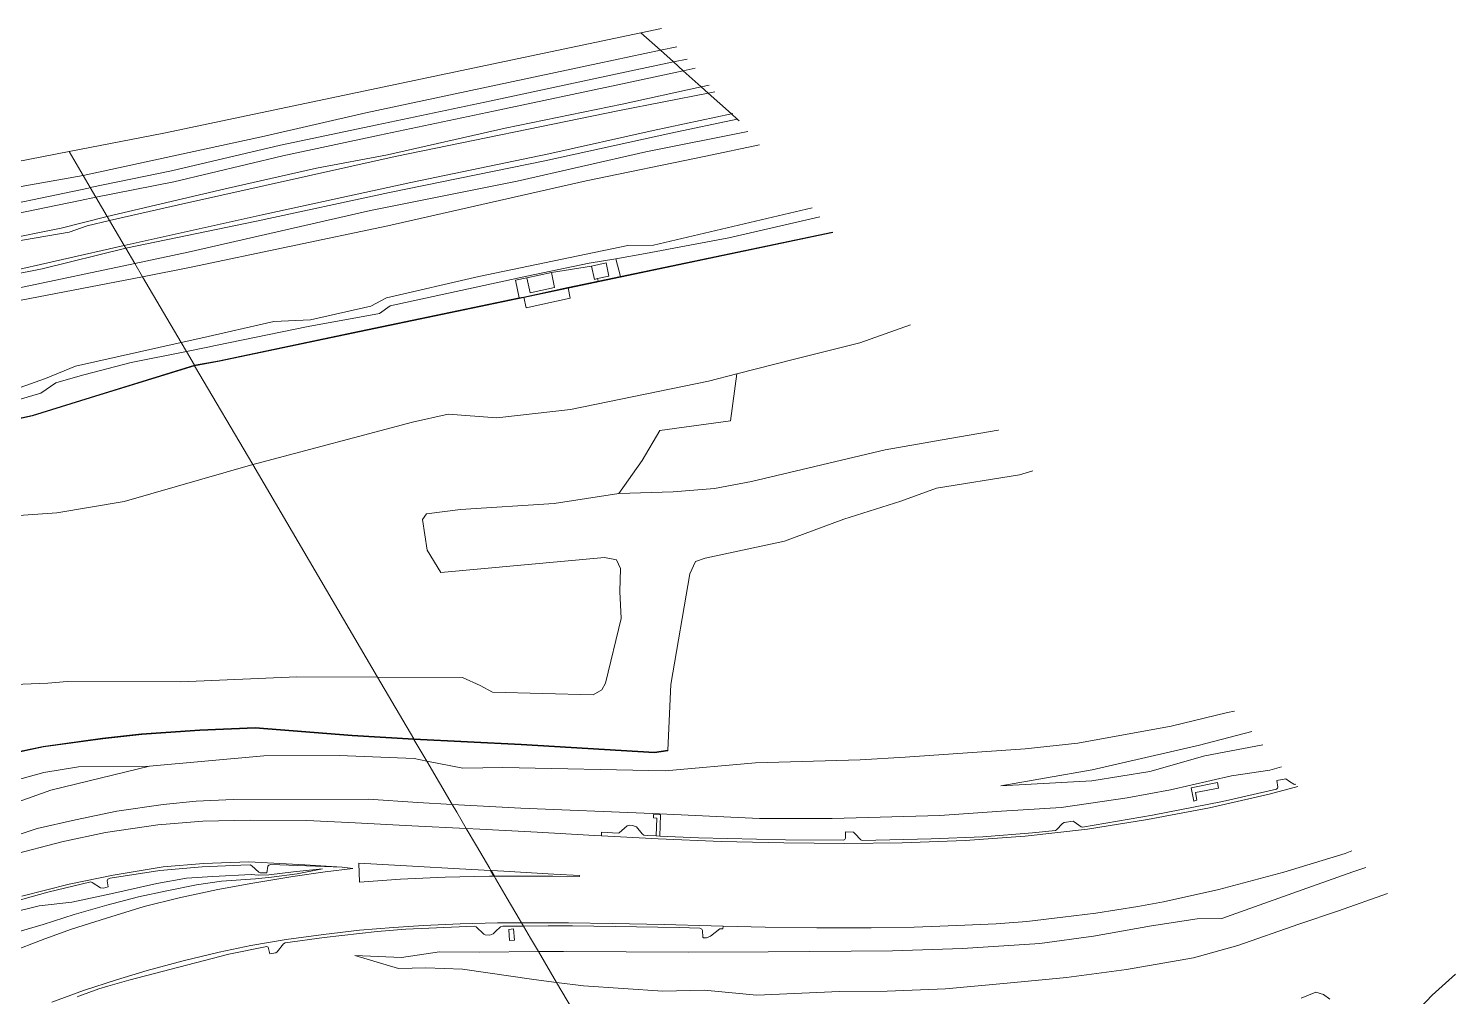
# Model space of a CAD drawing. Header units: metres. Extents: x 112942 to 118371, y 496117 to 499046.
# Drawn here: x 117875.5 to 118137.2, y 496791 to 496968.6 of the extents above; entities that cross this region are included whole.
import ezdxf

# ---------------------------------------------------------------- set-up
doc = ezdxf.new("R2010")
doc.units = ezdxf.units.M
doc.layers.add('B-WE-OG-TOPOKAART-G', color=253, linetype='Continuous', lineweight=18)

msp = doc.modelspace()

# ---------------------------------------------------------------- linework, layer by layer
at = {"layer": 'B-WE-OG-TOPOKAART-G'}
for points, elevation in [([(117979.885, 496922.689), (117979.288, 496922.561), (117978.763, 496925.012), (117981.424, 496925.581), (117981.948, 496923.13), (117979.885, 496922.689)], -1.082), ([(117966.926, 496922.832), (117971.402, 496923.807), (117971.995, 496921.084), (117967.519, 496920.109), (117966.926, 496922.832)], -1.047)]:
    msp.add_lwpolyline(points, close=True, dxfattribs=dict(at, elevation=elevation))
for points in [[(117987.824, 496967.771, -1.13), (117991.617, 496968.569, -1.133)], [(117885.551, 496941.587, -1.115), (117882.97, 496945.987, -1.081), (117900.338, 496949.358, -1.067), (117987.824, 496967.771, -1.13), (117991.393, 496964.573, -1.23), (117979.93, 496962.144, -1.246), (117937.395, 496953.115, -1.202), (117918.809, 496948.82, -1.243), (117885.551, 496941.587, -1.115)], [(117994.43, 496965.216, -1.226), (117991.393, 496964.573, -1.23), (117987.824, 496967.771, -1.13)], [(117885.551, 496941.587, -1.115), (117918.809, 496948.82, -1.243), (117937.395, 496953.115, -1.202), (117979.93, 496962.144, -1.246), (117991.393, 496964.573, -1.23), (117993.771, 496962.441, -1.232), (117984.003, 496960.368, -1.22), (117960.386, 496955.311, -1.24), (117939.479, 496950.92, -1.253), (117921.749, 496947.17, -1.21), (117901.724, 496942.458, -1.18), (117886.841, 496939.386, -1.19), (117885.551, 496941.587, -1.115)], [(117991.393, 496964.573, -1.23), (117994.43, 496965.216, -1.226)], [(117996.308, 496962.979, -1.235), (117993.771, 496962.441, -1.232), (117991.393, 496964.573, -1.23)], [(117886.841, 496939.386, -1.19), (117901.724, 496942.458, -1.18), (117921.749, 496947.17, -1.21), (117939.479, 496950.92, -1.253), (117960.386, 496955.311, -1.24), (117984.003, 496960.368, -1.22), (117993.771, 496962.441, -1.232), (117995.589, 496960.812, -1.234), (117984.414, 496958.441, -1.22), (117960.795, 496953.384, -1.24), (117939.885, 496948.992, -1.253), (117922.18, 496945.248, -1.21), (117902.195, 496940.467, -1.177), (117887.88, 496937.614, -1.194), (117886.841, 496939.386, -1.19)], [(117887.88, 496937.614, -1.194), (117902.195, 496940.467, -1.177), (117922.18, 496945.248, -1.21), (117939.885, 496948.992, -1.253), (117960.795, 496953.384, -1.24), (117984.414, 496958.441, -1.22), (117995.589, 496960.812, -1.234), (117998.848, 496957.891, -1.17), (117984.358, 496954.718, -1.213), (117962.93, 496950.291, -1.193), (117941.376, 496945.431, -1.202), (117928.316, 496942.976, -1.167), (117911.571, 496939.193, -1.211), (117889.964, 496934.063, -1.083), (117887.88, 496937.614, -1.194)], [(117993.771, 496962.441, -1.232), (117996.308, 496962.979, -1.235)], [(117997.743, 496961.269, -1.237), (117995.589, 496960.812, -1.234), (117993.771, 496962.441, -1.232)], [(117995.589, 496960.812, -1.234), (117997.743, 496961.269, -1.237)], [(118000.309, 496958.211, -1.166), (117998.848, 496957.891, -1.17), (117995.589, 496960.812, -1.234)], [(117998.848, 496957.891, -1.17), (118000.309, 496958.211, -1.166)], [(117889.964, 496934.063, -1.083), (117911.571, 496939.193, -1.211), (117928.316, 496942.976, -1.167), (117941.376, 496945.431, -1.202), (117962.93, 496950.291, -1.193), (117984.358, 496954.718, -1.213), (117998.848, 496957.891, -1.17), (118000.14, 496956.733, -1.37), (117983.897, 496953.529, -1.37), (117942.763, 496945.104, -1.37), (117903.027, 496936.228, -1.37), (117890.374, 496933.363, -1.341), (117889.964, 496934.063, -1.083)], [(117890.374, 496933.363, -1.341), (117903.027, 496936.228, -1.37), (117942.763, 496945.104, -1.37), (117983.897, 496953.529, -1.37), (118000.14, 496956.733, -1.37), (118004.4, 496952.915, -1.371), (117990.045, 496949.862, -1.371), (117970.912, 496945.574, -1.371), (117945.612, 496940.334, -1.371), (117918.379, 496934.422, -1.371), (117893.081, 496928.746, -1.446), (117890.374, 496933.363, -1.341)], [(118001.349, 496956.971, -1.37), (118000.14, 496956.733, -1.37), (117998.848, 496957.891, -1.17)], [(118000.14, 496956.733, -1.37), (118001.349, 496956.971, -1.37)], [(118004.699, 496952.979, -1.371), (118004.4, 496952.915, -1.371), (118000.14, 496956.733, -1.37)], [(118005.495, 496951.933, -1.053), (117993.3, 496949.356, -1.199), (117970.186, 496944.294, -1.103), (117941.696, 496938.493, -1.085), (117917.345, 496933.246, -1.097), (117893.355, 496928.278, -1.01), (117893.081, 496928.746, -1.446), (117918.379, 496934.422, -1.371), (117945.612, 496940.334, -1.371), (117970.912, 496945.574, -1.371), (117990.045, 496949.862, -1.371), (118004.4, 496952.915, -1.371), (118005.495, 496951.933, -1.053)], [(118005.564, 496951.948, -1.052), (118005.495, 496951.933, -1.053), (118004.4, 496952.915, -1.371), (118004.699, 496952.979, -1.371)], [(117893.355, 496928.278, -1.01), (117917.345, 496933.246, -1.097), (117941.696, 496938.493, -1.085), (117970.186, 496944.294, -1.103), (117993.3, 496949.356, -1.199), (118005.495, 496951.933, -1.053), (118005.824, 496951.639, -1.073)], [(118005.495, 496951.933, -1.053), (118005.564, 496951.948, -1.052)], [(118005.824, 496951.639, -1.073), (118005.495, 496951.933, -1.053)], [(118007.443, 496949.709, -1.203), (117988.703, 496945.926, -1.267), (117965.13, 496940.582, -1.27), (117938.242, 496935.183, -1.233), (117904.81, 496927.523, -1.14), (117895.01, 496925.457, -1.16), (117893.355, 496928.278, -1.01)], [(117895.01, 496925.457, -1.16), (117904.81, 496927.523, -1.14), (117938.242, 496935.183, -1.233), (117965.13, 496940.582, -1.27), (117988.703, 496945.926, -1.267), (118007.443, 496949.709, -1.203)], [(117885.551, 496941.587, -1.115), (117868.23, 496938.573, -1.129), (117853.74, 496935.416, -1.129), (117843.561, 496932.843, -1.138), (117822.961, 496928.897, -1.077), (117810.345, 496927.2, -1.019), (117802.95, 496927.03, -1.066), (117800.955, 496925.952, -1.115), (117802.22, 496931.384, -1.34), (117819.26, 496933.622, -1.133), (117882.97, 496945.987, -1.081), (117885.551, 496941.587, -1.115)], [(118009.539, 496947.21, 0.067), (117999.694, 496945.166, 0.077), (117977.783, 496940.649, 0.117), (117941.433, 496932.4, 0.227), (117905.371, 496924.787, 0.25), (117896.419, 496923.055, 0.263), (117895.01, 496925.457, -1.16)], [(117903.515, 496910.956, 0.183), (117896.419, 496923.055, 0.263), (117905.371, 496924.787, 0.25), (117941.433, 496932.4, 0.227), (117977.783, 496940.649, 0.117), (117999.694, 496945.166, 0.077), (118009.539, 496947.21, 0.067)], [(117885.551, 496941.587, -1.115), (117886.841, 496939.386, -1.19), (117886.501, 496939.316, -1.19), (117864.173, 496934.622, -1.187)], [(117868.23, 496938.573, -1.129), (117885.551, 496941.587, -1.115)], [(117886.841, 496939.386, -1.19), (117887.88, 496937.614, -1.194), (117885.013, 496937.043, -1.197), (117868.596, 496933.67, -1.177), (117846.759, 496929.05, -1.113), (117825.687, 496924.615, -1.107), (117815.685, 496922.212, -1.033), (117809.934, 496920.686, -0.71), (117803.759, 496918.438, -0.023), (117802.837, 496922.68, 0.003), (117808.533, 496923.376, -0.737), (117815.304, 496924.389, -1.07), (117839.795, 496929.341, -1.073), (117864.173, 496934.622, -1.187), (117886.501, 496939.316, -1.19), (117886.841, 496939.386, -1.19)], [(117868.596, 496933.67, -1.177), (117885.013, 496937.043, -1.197), (117887.88, 496937.614, -1.194), (117889.964, 496934.063, -1.083), (117881.517, 496931.938, -1.051), (117870.594, 496929.77, -1.095)], [(117941.822, 496917.706, -1.017), (117939.886, 496916.282, -1.003), (117926.784, 496913.889, -0.967), (117909.82, 496910.405, -0.813), (117908.377, 496910.109, -0.867), (117904.467, 496909.332, -0.893), (117903.515, 496910.956, 0.183), (117907.115, 496911.752, 0.19), (117920.492, 496914.821, 0.153), (117927.21, 496915.152, -0.01), (117938.297, 496917.651, -0.043), (117941.175, 496919.187, -0.05), (117958.107, 496923.057, -0.057), (117985.397, 496928.782, -0.087), (117990.152, 496928.826, -0.153), (118019.209, 496935.686, -0.166)], [(118019.209, 496935.686, -0.166), (117990.152, 496928.826, -0.153), (117985.397, 496928.782, -0.087), (117958.107, 496923.057, -0.057), (117941.175, 496919.187, -0.05), (117938.297, 496917.651, -0.043), (117927.21, 496915.152, -0.01), (117920.492, 496914.821, 0.153), (117907.115, 496911.752, 0.19), (117903.515, 496910.956, 0.183)], [(117872.666, 496929.469, -1.341), (117882.988, 496931.216, -1.341), (117886.246, 496932.393, -1.341), (117890.374, 496933.363, -1.341), (117893.081, 496928.746, -1.446), (117870.462, 496923.662, -1.446)], [(117870.594, 496929.77, -1.095), (117881.517, 496931.938, -1.051), (117889.964, 496934.063, -1.083)], [(117889.964, 496934.063, -1.083), (117890.374, 496933.363, -1.341), (117886.246, 496932.393, -1.341), (117882.988, 496931.216, -1.341), (117872.666, 496929.469, -1.341)], [(118020.613, 496934.013, -0.968), (118003.958, 496930.194, -0.897), (117988.66, 496927.293, -0.95), (117983.202, 496926.357, -0.925), (117978.353, 496925.525, -0.903), (117966.907, 496923.169, -1.01), (117941.822, 496917.706, -1.017)], [(117984.062, 496923.089, -1.219), (117983.202, 496926.357, -0.925), (117988.66, 496927.293, -0.95), (118003.958, 496930.194, -0.897), (118020.613, 496934.013, -0.968)], [(117905.967, 496906.809, -1.093), (117910.49, 496907.642, -1.107), (117936.217, 496913.034, -1.114), (117965.512, 496919.147, -1.131), (117966.354, 496919.323, -1.132), (117974.442, 496921.072, -1.103), (117979.963, 496922.229, -1.149), (117984.062, 496923.089, -1.219), (118022.944, 496931.235, -1.249)], [(118023.017, 496931.148, -1.337), (117984.083, 496922.99, -1.337), (117974.462, 496920.974, -1.337), (117966.375, 496919.225, -1.337), (117936.238, 496912.936, -1.337), (117910.51, 496907.544, -1.337), (117905.983, 496906.711, -1.446), (117905.967, 496906.809, -1.093)], [(117905.983, 496906.711, -1.446), (117910.51, 496907.544, -1.337), (117936.238, 496912.936, -1.337), (117966.375, 496919.225, -1.337), (117974.462, 496920.974, -1.337), (117984.083, 496922.99, -1.337), (118023.017, 496931.148, -1.337)], [(118022.944, 496931.235, -1.249), (117984.062, 496923.089, -1.219)], [(117893.081, 496928.746, -1.446), (117893.355, 496928.278, -1.01), (117877.997, 496924.518, -1.01), (117859.728, 496920.895, -1.01), (117840.769, 496916.41, -0.996), (117823.823, 496912.459, -0.947), (117804.669, 496907.701, -0.883), (117798.744, 496905.861, -0.581), (117795.233, 496903.006, -0.448), (117793.002, 496900.298, -0.729), (117793.246, 496900.939, -1.446), (117795.545, 496904.149, -1.446), (117799.51, 496907.139, -1.446), (117805.058, 496908.728, -1.446), (117817.519, 496911.482, -1.446), (117832.156, 496914.873, -1.446), (117855.07, 496920.279, -1.446), (117870.462, 496923.662, -1.446), (117893.081, 496928.746, -1.446)], [(117893.355, 496928.278, -1.01), (117895.01, 496925.457, -1.16), (117873.579, 496920.938, -1.203), (117843.626, 496914.502, -1.24), (117817.401, 496908.589, -1.22), (117800.687, 496905.327, -0.628), (117795.233, 496903.006, -0.448), (117798.744, 496905.861, -0.581), (117804.669, 496907.701, -0.883), (117823.823, 496912.459, -0.947), (117840.769, 496916.41, -0.996), (117859.728, 496920.895, -1.01), (117877.997, 496924.518, -1.01), (117893.355, 496928.278, -1.01)], [(117895.01, 496925.457, -1.16), (117896.419, 496923.055, 0.263), (117869.372, 496917.823, 0.303), (117839.757, 496910.823, 0.273), (117806.703, 496904.924, 0.22), (117796.179, 496902.054, 0.243), (117795.673, 496900.134, 0.527), (117792.777, 496899.426, -0.309), (117793.002, 496900.298, -0.729), (117795.233, 496903.006, -0.448), (117800.687, 496905.327, -0.628), (117817.401, 496908.589, -1.22), (117843.626, 496914.502, -1.24), (117873.579, 496920.938, -1.203), (117895.01, 496925.457, -1.16)], [(117905.967, 496906.809, -1.093), (117904.467, 496909.332, -0.893), (117908.377, 496910.109, -0.867), (117909.82, 496910.405, -0.813), (117926.784, 496913.889, -0.967), (117939.886, 496916.282, -1.003), (117941.822, 496917.706, -1.017), (117966.907, 496923.169, -1.01), (117978.353, 496925.525, -0.903), (117983.202, 496926.357, -0.925), (117984.062, 496923.089, -1.219), (117979.963, 496922.229, -1.149), (117979.885, 496922.689, -1.082), (117981.948, 496923.13, -1.082), (117981.424, 496925.581, -1.082), (117978.763, 496925.012, -1.082), (117971.402, 496923.807, -1.047), (117966.926, 496922.832, -1.047), (117964.848, 496922.392, -1.003), (117965.512, 496919.147, -1.131), (117936.217, 496913.034, -1.114), (117910.49, 496907.642, -1.107), (117905.967, 496906.809, -1.093)], [(117965.512, 496919.147, -1.131), (117964.848, 496922.392, -1.003), (117966.926, 496922.832, -1.047), (117967.519, 496920.109, -1.047), (117971.995, 496921.084, -1.047), (117971.402, 496923.807, -1.047), (117978.763, 496925.012, -1.082), (117979.288, 496922.561, -1.082), (117979.885, 496922.689, -1.082), (117979.963, 496922.229, -1.149), (117974.442, 496921.072, -1.103), (117966.354, 496919.323, -1.132), (117965.512, 496919.147, -1.131)], [(117869.372, 496917.823, 0.303), (117896.419, 496923.055, 0.263)], [(117896.419, 496923.055, 0.263), (117903.515, 496910.956, 0.183), (117884.112, 496906.666, 0.143), (117878.621, 496904.369, 0.127), (117873.983, 496902.714, 0.137)], [(117974.452, 496921.023, -1.041), (117974.871, 496919.084, -1.041), (117966.785, 496917.335, -1.041), (117966.365, 496919.274, -1.047), (117974.452, 496921.023, -1.041)], [(118037.232, 496914.208, -1.428), (118027.971, 496910.913, -1.43), (118016.23, 496907.965, -1.43), (118005.382, 496905.228, -1.435), (118000.184, 496903.916, -1.437), (117974.876, 496898.707, -1.443), (117961.398, 496897.133, -1.443), (117952.472, 496897.846, -1.443), (117945.923, 496896.389, -1.13), (117917.374, 496888.806, -1.129), (117916.63, 496888.593, -1.129), (117905.983, 496906.711, -1.446)], [(118053.412, 496894.925, -1.291), (118053.313, 496894.896, -1.291), (118044.475, 496893.397, -1.291), (118032.622, 496891.295, -1.291), (118008.089, 496885.458, -1.291), (118001.29, 496884.198, -1.291), (117993.726, 496883.584, -1.291), (117983.761, 496883.286, -1.291), (117988.034, 496889.334, -1.12), (117991.27, 496894.844, -1.252), (118004.226, 496896.627, -0.976), (118005.382, 496905.228, -1.435), (118016.23, 496907.965, -1.43), (118027.971, 496910.913, -1.43), (118037.232, 496914.208, -1.428)], [(117873.983, 496902.714, 0.137), (117878.621, 496904.369, 0.127), (117884.112, 496906.666, 0.143), (117903.515, 496910.956, 0.183), (117904.467, 496909.332, -0.893)], [(117904.467, 496909.332, -0.893), (117894.341, 496907.318, -0.96), (117885.663, 496905.027, -0.872), (117884.161, 496904.63, -0.857), (117880.555, 496903.559, -0.917), (117877.781, 496901.716, -0.913), (117868.33, 496898.944, -0.863)], [(117868.33, 496898.944, -0.863), (117877.781, 496901.716, -0.913), (117880.555, 496903.559, -0.917), (117884.161, 496904.63, -0.857), (117885.663, 496905.027, -0.872), (117894.341, 496907.318, -0.96), (117904.467, 496909.332, -0.893), (117905.967, 496906.809, -1.093), (117886.826, 496900.903, -1.093), (117876.196, 496897.606, -1.093), (117868.701, 496895.977, -1.083)], [(117905.967, 496906.809, -1.093), (117905.983, 496906.711, -1.446), (117886.856, 496900.807, -1.446), (117876.222, 496897.51, -1.446), (117868.721, 496895.879, -1.446), (117846.263, 496891.508, -1.446), (117826.935, 496887.873, -1.446), (117823.016, 496887.004, -1.446), (117800.48, 496882.73, -1.446), (117795.362, 496887.666, -1.446), (117795.405, 496887.676, -0.999), (117800.512, 496882.838, -1.24), (117822.996, 496887.102, -1.117), (117826.915, 496887.971, -1.117), (117846.245, 496891.606, -1.087), (117868.701, 496895.977, -1.083), (117876.196, 496897.606, -1.093), (117886.826, 496900.903, -1.093), (117905.967, 496906.809, -1.093)], [(117868.721, 496895.879, -1.446), (117876.222, 496897.51, -1.446), (117886.856, 496900.807, -1.446), (117905.983, 496906.711, -1.446), (117916.63, 496888.593, -1.129), (117893.037, 496881.829, -1.128), (117880.693, 496879.726, -1.128), (117872.849, 496879.192, -1.128)], [(117916.63, 496888.593, -1.129), (117917.374, 496888.806, -1.129), (117945.923, 496896.389, -1.13), (117952.472, 496897.846, -1.443), (117961.398, 496897.133, -1.443), (117974.876, 496898.707, -1.443), (118000.184, 496903.916, -1.437), (118005.382, 496905.228, -1.435), (118004.226, 496896.627, -0.976), (117991.27, 496894.844, -1.252), (117988.034, 496889.334, -1.12), (117983.761, 496883.286, -1.291), (117971.933, 496881.451, -1.291), (117954.751, 496880.365, -1.291), (117948.518, 496879.54, -1.291), (117947.784, 496878.519, -1.291), (117948.614, 496872.917, -1.291), (117951.107, 496868.791, -1.291), (117981.166, 496871.518, -1.291), (117983.355, 496871.142, -1.291), (117984.078, 496869.537, -1.291), (117983.978, 496865.293, -1.291), (117984.221, 496860.376, -1.291), (117981.318, 496848.471, -1.291), (117980.676, 496847.242, -1.291), (117979.083, 496846.337, -1.291), (117960.596, 496846.825, -1.291), (117958.31, 496848.062, -1.291), (117955.109, 496849.511, -1.291), (117939.505, 496849.587, -1.291), (117916.63, 496888.593, -1.129)], [(117946.177, 496838.266, -1.291), (117939.505, 496849.587, -1.291), (117955.109, 496849.511, -1.291), (117958.31, 496848.062, -1.291), (117960.596, 496846.825, -1.291), (117979.083, 496846.337, -1.291), (117980.676, 496847.242, -1.291), (117981.318, 496848.471, -1.291), (117984.221, 496860.376, -1.291), (117983.978, 496865.293, -1.291), (117984.078, 496869.537, -1.291), (117983.355, 496871.142, -1.291), (117981.166, 496871.518, -1.291), (117951.107, 496868.791, -1.291), (117948.614, 496872.917, -1.291), (117947.784, 496878.519, -1.291), (117948.518, 496879.54, -1.291), (117954.751, 496880.365, -1.291), (117971.933, 496881.451, -1.291), (117983.761, 496883.286, -1.291), (117993.726, 496883.584, -1.291), (118001.29, 496884.198, -1.291), (118008.089, 496885.458, -1.291), (118032.622, 496891.295, -1.291), (118044.475, 496893.397, -1.291), (118053.313, 496894.896, -1.291), (118053.412, 496894.925, -1.291)], [(117916.63, 496888.593, -1.129), (117939.505, 496849.587, -1.291), (117924.74, 496849.659, -1.291), (117903.432, 496848.74, -1.291), (117882.599, 496848.816, -1.291), (117879.077, 496848.5, -1.291), (117846.758, 496847.219, -1.291)], [(117872.849, 496879.192, -1.128), (117880.693, 496879.726, -1.128), (117893.037, 496881.829, -1.128), (117916.63, 496888.593, -1.129)], [(117948.532, 496834.195, -0.339), (117946.171, 496838.166, -0.946), (117965.845, 496837.199, -0.895), (117990.323, 496835.729, -0.986), (117992.749, 496836.104, -1.073), (117992.734, 496836.203, -1.291), (117993.307, 496848.266, -1.291), (117996.807, 496868.573, -1.291), (117997.807, 496870.793, -1.291), (117999.62, 496871.393, -1.291), (118014.164, 496874.54, -1.291), (118025.007, 496878.581, -1.291), (118035.488, 496881.886, -1.291), (118041.996, 496884.236, -1.291), (118057.22, 496886.715, -1.291), (118059.687, 496887.447, -1.291)], [(118059.687, 496887.447, -1.291), (118057.22, 496886.715, -1.291), (118041.996, 496884.236, -1.291), (118035.488, 496881.886, -1.291), (118025.007, 496878.581, -1.291), (118014.164, 496874.54, -1.291), (117999.62, 496871.393, -1.291), (117997.807, 496870.793, -1.291), (117996.807, 496868.573, -1.291), (117993.307, 496848.266, -1.291), (117992.734, 496836.203, -1.291), (117990.318, 496835.829, -1.342), (117965.85, 496837.299, -1.342), (117946.177, 496838.266, -1.291)], [(117846.758, 496847.219, -1.291), (117879.077, 496848.5, -1.291), (117882.599, 496848.816, -1.291), (117903.432, 496848.74, -1.291), (117924.74, 496849.659, -1.291), (117939.505, 496849.587, -1.291)], [(117939.505, 496849.587, -1.291), (117946.177, 496838.266, -1.291), (117934.89, 496838.956, -1.291), (117917.102, 496840.362, -1.291), (117906.916, 496839.938, -1.291), (117896.264, 496839.171, -1.291), (117889.116, 496838.402, -1.291), (117878.224, 496836.903, -1.291), (117872.57, 496835.689, -1.291)], [(118096.662, 496843.382, -0.942), (118095.361, 496843.126, -0.961), (118085.061, 496840.608, -0.952), (118067.951, 496837.483, -0.952), (118058.252, 496836.425, -0.988), (118036.289, 496834.916, -1.06), (118028.032, 496834.462, -0.97), (118008.817, 496833.896, -0.898), (117992.274, 496832.426, -0.493), (117962.478, 496833.054, -0.382), (117955.158, 496832.879, -0.37), (117948.532, 496834.195, -0.339)], [(117948.532, 496834.195, -0.339), (117955.158, 496832.879, -0.37), (117962.478, 496833.054, -0.382), (117992.274, 496832.426, -0.493), (118008.817, 496833.896, -0.898), (118028.032, 496834.462, -0.97), (118036.289, 496834.916, -1.06), (118058.252, 496836.425, -0.988), (118067.951, 496837.483, -0.952), (118085.061, 496840.608, -0.952), (118095.361, 496843.126, -0.961), (118096.662, 496843.382, -0.942)], [(117872.57, 496835.689, -1.291), (117878.224, 496836.903, -1.291), (117889.116, 496838.402, -1.291), (117896.264, 496839.171, -1.291), (117906.916, 496839.938, -1.291), (117917.102, 496840.362, -1.291), (117934.89, 496838.956, -1.291), (117946.177, 496838.266, -1.291)], [(117946.171, 496838.166, -0.946), (117948.532, 496834.195, -0.339), (117946.229, 496834.653, -0.328), (117932.454, 496835.242, -0.424), (117918.681, 496835.149, -0.115), (117897.676, 496833.291, -0.073), (117884.657, 496833.16, -0.196), (117878.35, 496832.137, -0.268), (117866.773, 496828.907, -0.244)], [(117872.594, 496835.591, -0.958), (117878.242, 496836.805, -0.946), (117889.128, 496838.302, -0.946), (117896.272, 496839.071, -0.946), (117906.922, 496839.838, -0.973), (117917.1, 496840.262, -0.928), (117934.884, 496838.856, -0.964), (117946.171, 496838.166, -0.946)], [(117946.177, 496838.266, -1.291), (117946.171, 496838.166, -0.946), (117934.884, 496838.856, -0.964), (117917.1, 496840.262, -0.928), (117906.922, 496839.838, -0.973), (117896.272, 496839.071, -0.946), (117889.128, 496838.302, -0.946), (117878.242, 496836.805, -0.946), (117872.594, 496835.591, -0.958)], [(117946.171, 496838.166, -0.946), (117946.177, 496838.266, -1.291), (117965.85, 496837.299, -1.342), (117990.318, 496835.829, -1.342), (117992.734, 496836.203, -1.291), (117992.749, 496836.104, -1.073), (117990.323, 496835.729, -0.986), (117965.845, 496837.199, -0.895), (117946.171, 496838.166, -0.946)], [(118099.822, 496839.616, 0.242), (118090.248, 496837.119, 0.223), (118070.584, 496832.571, 0.258), (118053.828, 496829.64, 0.331), (118070.483, 496830.604, 0.474), (118081.138, 496832.289, 0.442), (118091.214, 496835.175, 0.459), (118101.851, 496837.198, 0.566)], [(118101.851, 496837.198, 0.566), (118091.214, 496835.175, 0.459), (118081.138, 496832.289, 0.442), (118070.483, 496830.604, 0.474), (118053.828, 496829.64, 0.331), (118070.584, 496832.571, 0.258), (118090.248, 496837.119, 0.223), (118099.822, 496839.616, 0.242)], [(117853.89, 496819.718, 0.643), (117879.639, 496828.84, 0.169), (117897.676, 496833.291, -0.073), (117918.681, 496835.149, -0.115), (117932.454, 496835.242, -0.424), (117946.229, 496834.653, -0.328), (117948.532, 496834.195, -0.339), (117953.199, 496826.238, 1.302), (117946.921, 496826.576, 1.324), (117937.79, 496827.2, 1.411), (117913.064, 496827.159, 1.723), (117906.289, 496826.822, 1.783), (117900.214, 496826.216, 1.876), (117891.685, 496825.041, 2.047), (117884.134, 496823.435, 2.158), (117877.129, 496821.813, 2.308), (117867.335, 496818.585, 2.53)], [(117866.773, 496828.907, -0.244), (117878.35, 496832.137, -0.268), (117884.657, 496833.16, -0.196), (117897.676, 496833.291, -0.073), (117879.639, 496828.84, 0.169), (117853.89, 496819.718, 0.643)], [(118105.256, 496833.139, 2.353), (118103.145, 496832.553, 2.23), (118096.109, 496831.502, 1.951), (118084.923, 496828.944, 1.81), (118076.973, 496827.468, 1.702), (118064.872, 496825.718, 1.501), (118053.91, 496825.024, 1.411), (118042.656, 496824.251, 1.354), (118022.898, 496823.653, 1.339), (118009.561, 496823.674, 1.369), (117989.923, 496824.607, 1.36), (117965.791, 496825.559, 1.258), (117953.199, 496826.238, 1.302), (117948.532, 496834.195, -0.339)], [(118107.91, 496829.977, 2.475), (118107.692, 496829.916, 2.491), (118107.514, 496829.947, 2.491), (118106.76, 496830.471, 2.356), (118106.105, 496830.917, 2.356), (118104.412, 496830.641, 2.374), (118104.622, 496829.409, 2.383), (118104.577, 496829.253, 2.383), (118104.345, 496829.075, 2.416), (118094.463, 496826.766, 2.248), (118081.619, 496824.275, 1.99), (118068.778, 496822.059, 1.798), (118068.531, 496822.116, 1.798), (118067.269, 496823.075, 1.723), (118067.06, 496823.183, 1.723), (118065.443, 496822.922, 1.723), (118065.095, 496822.742, 1.723), (118064.046, 496821.579, 1.741), (118063.859, 496821.465, 1.756), (118059.62, 496821.036, 1.681), (118050.518, 496820.327, 1.603), (118041.057, 496819.918, 1.612), (118028.403, 496819.653, 1.537), (118028.115, 496819.788, 1.51), (118027.069, 496820.937, 1.507), (118026.791, 496821.157, 1.513), (118025.356, 496821.199, 1.534), (118025.327, 496820.087, 1.54), (118025.237, 496819.844, 1.543), (118024.944, 496819.718, 1.546), (118014.318, 496819.735, 1.546), (117998.354, 496820.118, 1.492), (117991.255, 496820.446, 1.417), (117991.429, 496824.358, 1.372), (117990.105, 496824.405, 1.351), (117990.099, 496823.792, 1.405), (117990.745, 496823.735, 1.375), (117990.611, 496820.476, 1.411), (117988.993, 496820.55, 1.45), (117988.362, 496820.61, 1.438), (117988.074, 496820.849, 1.42), (117986.977, 496822.14, 1.399), (117986.294, 496822.379, 1.396), (117985.666, 496822.457, 1.399), (117985.273, 496822.297, 1.408), (117983.808, 496821.032, 1.453), (117983.616, 496821.002, 1.453), (117980.59, 496821.174, 1.453), (117980.567, 496820.471, 1.341), (117979.307, 496820.536, 1.339), (117968.804, 496821.146, 1.411), (117958.274, 496821.699, 1.408), (117955.785, 496821.828, 1.42), (117954.038, 496824.808, 0.502), (117953.199, 496826.238, 1.302), (117965.791, 496825.559, 1.258), (117989.923, 496824.607, 1.36), (118009.561, 496823.674, 1.369), (118022.898, 496823.653, 1.339), (118042.656, 496824.251, 1.354), (118053.91, 496825.024, 1.411), (118064.872, 496825.718, 1.501), (118076.973, 496827.468, 1.702), (118084.923, 496828.944, 1.81), (118096.109, 496831.502, 1.951), (118103.145, 496832.553, 2.23), (118105.256, 496833.139, 2.353)], [(118108.253, 496829.568, 2.375), (118103.021, 496828.162, 2.265), (118092.066, 496825.641, 2.071), (118080.729, 496823.468, 1.881), (118069.729, 496821.703, 1.737), (118058.3, 496820.403, 1.571), (118047.248, 496819.618, 1.521), (118035.705, 496819.205, 1.478), (118025.151, 496819.095, 1.445), (118013.997, 496819.215, 1.44), (118002.534, 496819.426, 1.402), (117990.958, 496819.931, 1.359), (117980.567, 496820.471, 1.341), (117980.59, 496821.174, 1.453), (117983.616, 496821.002, 1.453), (117983.808, 496821.032, 1.453), (117985.273, 496822.297, 1.408), (117985.666, 496822.457, 1.399), (117986.294, 496822.379, 1.396), (117986.977, 496822.14, 1.399), (117988.074, 496820.849, 1.42), (117988.362, 496820.61, 1.438), (117988.993, 496820.55, 1.45), (117990.611, 496820.476, 1.411), (117991.255, 496820.446, 1.417), (117998.354, 496820.118, 1.492), (118014.318, 496819.735, 1.546), (118024.944, 496819.718, 1.546), (118025.237, 496819.844, 1.543), (118025.327, 496820.087, 1.54), (118025.356, 496821.199, 1.534), (118026.791, 496821.157, 1.513), (118027.069, 496820.937, 1.507), (118028.115, 496819.788, 1.51), (118028.403, 496819.653, 1.537), (118041.057, 496819.918, 1.612), (118050.518, 496820.327, 1.603), (118059.62, 496821.036, 1.681), (118063.859, 496821.465, 1.756), (118064.046, 496821.579, 1.741), (118065.095, 496822.742, 1.723), (118065.443, 496822.922, 1.723), (118067.06, 496823.183, 1.723), (118067.269, 496823.075, 1.723), (118068.531, 496822.116, 1.798), (118068.778, 496822.059, 1.798), (118081.619, 496824.275, 1.99), (118094.463, 496826.766, 2.248), (118104.345, 496829.075, 2.416), (118104.577, 496829.253, 2.383), (118104.622, 496829.409, 2.383), (118104.412, 496830.641, 2.374), (118106.105, 496830.917, 2.356), (118106.76, 496830.471, 2.356), (118107.514, 496829.947, 2.491), (118107.692, 496829.916, 2.491), (118107.91, 496829.977, 2.475)], [(118089.213, 496826.871, 2.11), (118089.782, 496827.009, 2.122), (118089.519, 496828.429, 2.125), (118093.699, 496829.255, 2.035), (118093.517, 496830.27, 2.035), (118088.729, 496829.273, 2.092), (118089.213, 496826.871, 2.11)], [(118089.213, 496826.871, 2.11), (118088.729, 496829.273, 2.092), (118093.517, 496830.27, 2.035), (118093.699, 496829.255, 2.035), (118089.519, 496828.429, 2.125), (118089.782, 496827.009, 2.122), (118089.213, 496826.871, 2.11)], [(118118.191, 496817.724, 2.994), (118116.976, 496817.282, 2.973), (118105.685, 496813.843, 2.771), (118093.77, 496810.652, 2.622), (118083.644, 496808.375, 2.486), (118078.947, 496807.531, 2.399), (118071.204, 496806.288, 2.307), (118065.199, 496805.567, 2.191), (118058.584, 496804.802, 2.114), (118052.968, 496804.33, 2.05), (118045.763, 496804.021, 1.954), (118037.904, 496803.745, 1.85), (118030.015, 496803.637, 1.755), (118020.074, 496803.62, 1.657), (118010.621, 496803.72, 1.5), (118002.898, 496803.925, 1.549), (118000.703, 496803.981, 1.421), (117992.054, 496804.22, 1.334), (117982.537, 496804.399, 1.252), (117974.548, 496804.552, 1.152), (117967.797, 496804.56, 1.074), (117965.919, 496804.549, 1.056), (117965.504, 496805.257, 1.076), (117963.305, 496809.005, 1.155), (117961.153, 496812.675, 1.265), (117960.917, 496813.078, 1.271), (117960.306, 496814.12, 1.285), (117960.084, 496814.498, 1.297), (117957.644, 496818.658, 1.361), (117955.785, 496821.828, 1.42), (117958.274, 496821.699, 1.408), (117968.804, 496821.146, 1.411), (117979.307, 496820.536, 1.339), (117980.567, 496820.471, 1.341), (117990.958, 496819.931, 1.359), (118002.534, 496819.426, 1.402), (118013.997, 496819.215, 1.44), (118025.151, 496819.095, 1.445), (118035.705, 496819.205, 1.478), (118047.248, 496819.618, 1.521), (118058.3, 496820.403, 1.571), (118069.729, 496821.703, 1.737), (118080.729, 496823.468, 1.881), (118092.066, 496825.641, 2.071), (118103.021, 496828.162, 2.265), (118108.253, 496829.568, 2.375)], [(117867.335, 496818.585, 2.53), (117877.129, 496821.813, 2.308), (117884.134, 496823.435, 2.158), (117891.685, 496825.041, 2.047), (117900.214, 496826.216, 1.876), (117906.289, 496826.822, 1.783), (117913.064, 496827.159, 1.723), (117937.79, 496827.2, 1.411), (117946.921, 496826.576, 1.324), (117953.199, 496826.238, 1.302), (117954.038, 496824.808, 0.502), (117955.785, 496821.828, 1.42), (117945.816, 496822.346, 1.469), (117935.43, 496822.897, 1.537), (117926.564, 496823.283, 1.613), (117916.141, 496823.373, 1.692), (117907.508, 496823.172, 1.812), (117899.225, 496822.535, 1.953), (117889.639, 496821.113, 2.13), (117881.644, 496819.411, 2.285), (117872.255, 496816.955, 2.48)], [(117872.255, 496816.955, 2.48), (117881.644, 496819.411, 2.285), (117889.639, 496821.113, 2.13), (117899.225, 496822.535, 1.953), (117907.508, 496823.172, 1.812), (117916.141, 496823.373, 1.692), (117926.564, 496823.283, 1.613), (117935.43, 496822.897, 1.537), (117945.816, 496822.346, 1.469), (117955.785, 496821.828, 1.42), (117957.644, 496818.658, 1.361), (117960.084, 496814.498, 1.297), (117960.306, 496814.12, 1.285), (117960.917, 496813.078, 1.271), (117961.153, 496812.675, 1.265), (117963.305, 496809.005, 1.155), (117965.504, 496805.257, 1.076), (117965.919, 496804.549, 1.056), (117961.513, 496804.522, 1.015), (117954.651, 496804.364, 0.944), (117947.959, 496804.056, 0.885), (117942.453, 496803.7, 0.833), (117936.237, 496803.171, 0.766), (117929.601, 496802.399, 0.697), (117922.786, 496801.503, 0.64), (117916.281, 496800.401, 0.581), (117910.474, 496799.172, 0.529), (117903.902, 496797.558, 0.497), (117897.262, 496795.78, 0.407), (117891.627, 496794.097, 0.372), (117885.612, 496792.107, 0.343), (117879.778, 496790.002, 0.305)], [(117990.611, 496820.476, 1.411), (117990.745, 496823.735, 1.375), (117990.099, 496823.792, 1.405), (117990.105, 496824.405, 1.351), (117991.429, 496824.358, 1.372), (117991.255, 496820.446, 1.417), (117990.611, 496820.476, 1.411)], [(118120.721, 496814.709, 2.98), (118118.362, 496813.912, 2.947), (118109.053, 496810.565, 2.77), (118098.593, 496806.862, 2.674), (118094.337, 496805.332, 2.728), (118089.83, 496805.271, 2.557), (118081.452, 496803.995, 2.389), (118070.83, 496802.085, 2.17), (118060.954, 496800.747, 2.044), (118046.775, 496799.816, 1.963), (118033.929, 496799.423, 1.819), (118011.138, 496799.22, 1.429), (117996.572, 496799.177, 1.339), (117973.646, 496799.306, 1.135), (117969.02, 496799.26, 1.076), (117967.569, 496801.735, 0.298), (117966.277, 496803.938, 1.158), (117970.834, 496803.985, 1.219), (117975.281, 496803.972, 1.285), (117994.828, 496803.657, 1.459), (117998.591, 496803.548, 1.459), (117999.002, 496803.375, 1.459), (117999.092, 496803.152, 1.459), (117999.164, 496801.923, 1.459), (117999.279, 496801.754, 1.459), (117999.819, 496801.763, 1.474), (118000.547, 496802.113, 1.48), (118002.308, 496803.416, 1.516), (118002.836, 496803.428, 1.516), (118002.898, 496803.925, 1.549), (118010.621, 496803.72, 1.5), (118020.074, 496803.62, 1.657), (118030.015, 496803.637, 1.755), (118037.904, 496803.745, 1.85), (118045.763, 496804.021, 1.954), (118052.968, 496804.33, 2.05), (118058.584, 496804.802, 2.114), (118065.199, 496805.567, 2.191), (118071.204, 496806.288, 2.307), (118078.947, 496807.531, 2.399), (118083.644, 496808.375, 2.486), (118093.77, 496810.652, 2.622), (118105.685, 496813.843, 2.771), (118116.976, 496817.282, 2.973), (118118.191, 496817.724, 2.994)], [(117934.964, 496814.526, 1.249), (117929.925, 496813.893, 1.207), (117923.971, 496813.03, 1.156), (117916.662, 496811.831, 1.073), (117910.207, 496810.641, 1.039), (117903.171, 496809.092, 0.97), (117896.708, 496807.531, 0.917), (117889.813, 496805.381, 0.887), (117883.422, 496803.359, 0.83), (117878.507, 496801.602, 0.786), (117871.851, 496799.02, 0.711), (117866.228, 496796.669, 0.683), (117860.46, 496794.04, 0.632), (117854.107, 496790.995, 0.587)], [(117871.815, 496806.223, 2.398), (117877.479, 496807.651, 2.212), (117883.471, 496808.348, 2.008), (117890.599, 496809.865, 1.879), (117899.069, 496811.759, 1.75), (117904.487, 496812.747, 1.645), (117909.293, 496813.011, 1.597), (117916.355, 496813.37, 1.459), (117917.687, 496813.281, 1.429), (117919.563, 496813.347, 1.348), (117924.085, 496813.875, 1.306), (117929.416, 496814.465, 1.258), (117924.764, 496813.507, 1.18), (117920.069, 496812.91, 1.135), (117917.119, 496812.579, 1.084), (117910.933, 496812.192, 1.078), (117906.334, 496811.528, 1.024), (117900.866, 496810.376, 0.952), (117895.676, 496809.291, 0.883), (117889.871, 496807.755, 0.889), (117883.864, 496806.092, 0.835), (117878.192, 496804.219, 0.796), (117870.852, 496802.11, 0.832)], [(117870.852, 496802.11, 0.832), (117878.192, 496804.219, 0.796), (117883.864, 496806.092, 0.835), (117889.871, 496807.755, 0.889), (117895.676, 496809.291, 0.883), (117900.866, 496810.376, 0.952), (117906.334, 496811.528, 1.024), (117910.933, 496812.192, 1.078), (117917.119, 496812.579, 1.084), (117920.069, 496812.91, 1.135), (117924.764, 496813.507, 1.18), (117929.416, 496814.465, 1.258), (117924.085, 496813.875, 1.306), (117919.563, 496813.347, 1.348), (117917.687, 496813.281, 1.429), (117916.355, 496813.37, 1.459), (117909.293, 496813.011, 1.597), (117904.487, 496812.747, 1.645), (117899.069, 496811.759, 1.75), (117890.599, 496809.865, 1.879), (117883.471, 496808.348, 2.008), (117877.479, 496807.651, 2.212), (117871.815, 496806.223, 2.398)], [(117874.305, 496809.401, 2.288), (117882.995, 496811.637, 2.028), (117891.027, 496813.296, 1.815), (117900.2, 496814.821, 1.651), (117907.609, 496815.411, 1.528), (117915.945, 496815.719, 1.453), (117926.185, 496815.148, 1.33), (117933.031, 496814.768, 1.253), (117919.973, 496815.21, 1.459), (117919.599, 496815.104, 1.459), (117919.381, 496814.898, 1.465), (117919.246, 496813.701, 1.462), (117917.989, 496813.697, 1.489), (117917.757, 496813.811, 1.495), (117916.453, 496814.976, 1.516), (117916.18, 496815.149, 1.516), (117914.47, 496815.109, 1.549), (117907.342, 496814.801, 1.633), (117899.597, 496814.156, 1.747), (117890.482, 496812.716, 1.951), (117890.071, 496812.545, 1.951), (117889.949, 496812.259, 1.951), (117890.103, 496811.112, 1.948), (117889.241, 496810.898, 1.945), (117888.726, 496810.948, 1.939), (117887.216, 496811.929, 1.996), (117886.974, 496812.029, 1.99), (117879.049, 496810.141, 2.269), (117871.392, 496808.015, 2.485)], [(117871.392, 496808.015, 2.485), (117879.049, 496810.141, 2.269), (117886.974, 496812.029, 1.99), (117887.216, 496811.929, 1.996), (117888.726, 496810.948, 1.939), (117889.241, 496810.898, 1.945), (117890.103, 496811.112, 1.948), (117889.949, 496812.259, 1.951), (117890.071, 496812.545, 1.951), (117890.482, 496812.716, 1.951), (117899.597, 496814.156, 1.747), (117907.342, 496814.801, 1.633), (117914.47, 496815.109, 1.549), (117916.18, 496815.149, 1.516), (117916.453, 496814.976, 1.516), (117917.757, 496813.811, 1.495), (117917.989, 496813.697, 1.489), (117919.246, 496813.701, 1.462), (117919.381, 496814.898, 1.465), (117919.599, 496815.104, 1.459), (117919.973, 496815.21, 1.459), (117933.031, 496814.768, 1.253), (117934.964, 496814.526, 1.249)], [(117871.851, 496799.02, 0.711), (117878.507, 496801.602, 0.786), (117883.422, 496803.359, 0.83), (117889.813, 496805.381, 0.887), (117896.708, 496807.531, 0.917), (117903.171, 496809.092, 0.97), (117910.207, 496810.641, 1.039), (117916.662, 496811.831, 1.073), (117923.971, 496813.03, 1.156), (117929.925, 496813.893, 1.207), (117934.964, 496814.526, 1.249), (117933.031, 496814.768, 1.253), (117926.185, 496815.148, 1.33), (117915.945, 496815.719, 1.453), (117907.609, 496815.411, 1.528), (117900.2, 496814.821, 1.651), (117891.027, 496813.296, 1.815), (117882.995, 496811.637, 2.028), (117874.305, 496809.401, 2.288)], [(117936.108, 496815.451, 1.288), (117945.957, 496814.932, 1.282), (117954.526, 496814.439, 1.291), (117960.246, 496814.123, 1.28), (117960.859, 496813.078, 1.27), (117960.023, 496813.073, 1.274), (117951.939, 496812.899, 1.229), (117943.752, 496812.536, 1.205), (117936.214, 496811.965, 1.168), (117936.108, 496815.451, 1.288)], [(117972.337, 496793.605, 0.146), (117969.02, 496799.26, 1.076), (117973.646, 496799.306, 1.135), (117996.572, 496799.177, 1.339), (118011.138, 496799.22, 1.429), (118033.929, 496799.423, 1.819), (118046.775, 496799.816, 1.963), (118060.954, 496800.747, 2.044), (118070.83, 496802.085, 2.17), (118081.452, 496803.995, 2.389), (118089.83, 496805.271, 2.557), (118094.337, 496805.332, 2.728), (118098.593, 496806.862, 2.674), (118109.053, 496810.565, 2.77), (118118.362, 496813.912, 2.947), (118120.721, 496814.709, 2.98)], [(117960.366, 496814.116, 1.28), (117962.688, 496813.988, 1.282), (117971.866, 496813.467, 1.301), (117976.529, 496813.219, 1.323), (117976.524, 496813.023, 1.314), (117971.666, 496813.066, 1.308), (117962.677, 496813.089, 1.265), (117960.974, 496813.079, 1.27), (117960.366, 496814.116, 1.28)], [(118124.73, 496809.931, 0.332), (118115.714, 496806.763, 0.466), (118108.487, 496804.307, 0.454), (118097.253, 496800.378, 0.409), (118089.129, 496798.135, 0.223), (118076.845, 496795.971, 0.244), (118065.879, 496794.495, 0.175), (118054.974, 496793.44, 0.091), (118043.663, 496792.418, -0.019), (118033.001, 496792.005, -0.04), (118024.241, 496791.959, -0.229), (118009.06, 496791.286, -0.727), (117999.423, 496792.205, -0.346), (117991.836, 496792.006, -0.148), (117977.262, 496793, 0.04), (117972.337, 496793.605, 0.146)], [(117978.186, 496783.682, -0.823), (117972.337, 496793.605, 0.146), (117977.262, 496793, 0.04), (117991.836, 496792.006, -0.148), (117999.423, 496792.205, -0.346), (118009.06, 496791.286, -0.727), (118024.241, 496791.959, -0.229), (118033.001, 496792.005, -0.04), (118043.663, 496792.418, -0.019), (118054.974, 496793.44, 0.091), (118065.879, 496794.495, 0.175), (118076.845, 496795.971, 0.244), (118089.129, 496798.135, 0.223), (118097.253, 496800.378, 0.409), (118108.487, 496804.307, 0.454), (118115.714, 496806.763, 0.466), (118124.73, 496809.931, 0.332)], [(117879.778, 496790.002, 0.305), (117885.612, 496792.107, 0.343), (117891.627, 496794.097, 0.372), (117897.262, 496795.78, 0.407), (117903.902, 496797.558, 0.497), (117910.474, 496799.172, 0.529), (117916.281, 496800.401, 0.581), (117922.786, 496801.503, 0.64), (117929.601, 496802.399, 0.697), (117936.237, 496803.171, 0.766), (117942.453, 496803.7, 0.833), (117947.959, 496804.056, 0.885), (117954.651, 496804.364, 0.944), (117961.513, 496804.522, 1.015), (117965.919, 496804.549, 1.056), (117966.277, 496803.938, 1.158)], [(117884.434, 496790.936, 0.433), (117884.77, 496791.112, 0.43), (117888.424, 496792.408, 0.46), (117890.074, 496792.909, 0.457), (117893.932, 496794.018, 0.469), (117912.242, 496798.808, 0.628), (117919.241, 496800.207, 0.667), (117919.469, 496800.083, 0.664), (117919.77, 496798.855, 0.64), (117920.864, 496799.058, 0.655), (117921.122, 496799.245, 0.655), (117922.251, 496800.653, 0.721), (117922.558, 496800.847, 0.721), (117929.763, 496801.835, 0.763), (117939.479, 496802.975, 0.823), (117944.692, 496803.365, 0.907), (117957.329, 496803.898, 1.078), (117957.609, 496803.783, 1.069), (117959.003, 496802.466, 1.066), (117959.261, 496802.336, 1.057), (117960.134, 496802.286, 1.054), (117960.726, 496802.536, 1.054), (117961.158, 496802.956, 1.075), (117962.064, 496803.803, 1.108), (117962.475, 496803.898, 1.108), (117966.277, 496803.938, 1.158), (117967.569, 496801.735, 0.298), (117969.02, 496799.26, 1.076)], [(117966.277, 496803.938, 1.158), (117962.475, 496803.898, 1.108), (117962.064, 496803.803, 1.108), (117961.158, 496802.956, 1.075), (117960.726, 496802.536, 1.054), (117960.134, 496802.286, 1.054), (117959.261, 496802.336, 1.057), (117959.003, 496802.466, 1.066), (117957.609, 496803.783, 1.069), (117957.329, 496803.898, 1.078), (117944.692, 496803.365, 0.907), (117939.479, 496802.975, 0.823), (117929.763, 496801.835, 0.763), (117922.558, 496800.847, 0.721), (117922.251, 496800.653, 0.721), (117921.122, 496799.245, 0.655), (117920.864, 496799.058, 0.655), (117919.77, 496798.855, 0.64), (117919.469, 496800.083, 0.664), (117919.241, 496800.207, 0.667), (117912.242, 496798.808, 0.628), (117893.932, 496794.018, 0.469), (117890.074, 496792.909, 0.457), (117888.424, 496792.408, 0.46), (117884.77, 496791.112, 0.43), (117884.434, 496790.936, 0.433)], [(118002.898, 496803.925, 1.549), (118002.836, 496803.428, 1.516), (118002.308, 496803.416, 1.516), (118000.547, 496802.113, 1.48), (117999.819, 496801.763, 1.474), (117999.279, 496801.754, 1.459), (117999.164, 496801.923, 1.459), (117999.092, 496803.152, 1.459), (117999.002, 496803.375, 1.459), (117998.591, 496803.548, 1.459), (117994.828, 496803.657, 1.459), (117975.281, 496803.972, 1.285), (117970.834, 496803.985, 1.219), (117966.277, 496803.938, 1.158), (117965.919, 496804.549, 1.056), (117967.797, 496804.56, 1.074), (117974.548, 496804.552, 1.152), (117982.537, 496804.399, 1.252), (117992.054, 496804.22, 1.334), (118000.703, 496803.981, 1.421), (118002.898, 496803.925, 1.549)], [(117963.579, 496803.338, 1.174), (117963.727, 496801.285, 1.174), (117964.642, 496801.375, 1.168), (117964.476, 496803.454, 1.162), (117963.579, 496803.338, 1.174)], [(117963.579, 496803.338, 1.174), (117964.476, 496803.454, 1.162), (117964.642, 496801.375, 1.168), (117963.727, 496801.285, 1.174), (117963.579, 496803.338, 1.174)], [(117972.337, 496793.605, 0.146), (117968.195, 496794.114, 0.235), (117955.092, 496796.006, 0.475), (117948.369, 496796.306, 0.463), (117943.364, 496796.155, 0.52), (117935.338, 496798.528, 0.628), (117943.942, 496798.198, 0.781), (117950.879, 496799.187, 0.853), (117958.2, 496799.153, 0.937), (117969.02, 496799.26, 1.076), (117972.337, 496793.605, 0.146)], [(117969.02, 496799.26, 1.076), (117958.2, 496799.153, 0.937), (117950.879, 496799.187, 0.853), (117943.942, 496798.198, 0.781), (117935.338, 496798.528, 0.628), (117943.364, 496796.155, 0.52), (117948.369, 496796.306, 0.463), (117955.092, 496796.006, 0.475), (117968.195, 496794.114, 0.235), (117972.337, 496793.605, 0.146), (117978.186, 496783.682, -0.823)], [(118030.117, 496695.083, -0.264), (118038.031, 496701.652, -0.229), (118048.629, 496710.063, -0.175), (118057.106, 496717.268, -0.172), (118068.192, 496727.055, -0.214), (118079.841, 496737.288, -0.22), (118089.531, 496746.286, -0.295), (118098.699, 496754.875, -0.217), (118107.993, 496763.921, -0.181), (118117.136, 496773.705, -0.169), (118127.304, 496785.36, -0.088), (118132.912, 496791.295, -0.091), (118137.18, 496795.094, 0.029)], [(118137.18, 496795.094, 0.029), (118132.912, 496791.295, -0.091), (118127.304, 496785.36, -0.088)], [(118108.9, 496790.719, -0.457), (118111.551, 496791.834, -0.397), (118112.982, 496791.39, -0.511), (118114.136, 496790.521, -0.58)], [(118114.136, 496790.521, -0.58), (118112.982, 496791.39, -0.511), (118111.551, 496791.834, -0.397), (118108.9, 496790.719, -0.457)]]:
    msp.add_polyline3d(points, dxfattribs=at)

doc.saveas('drawing.dxf')
